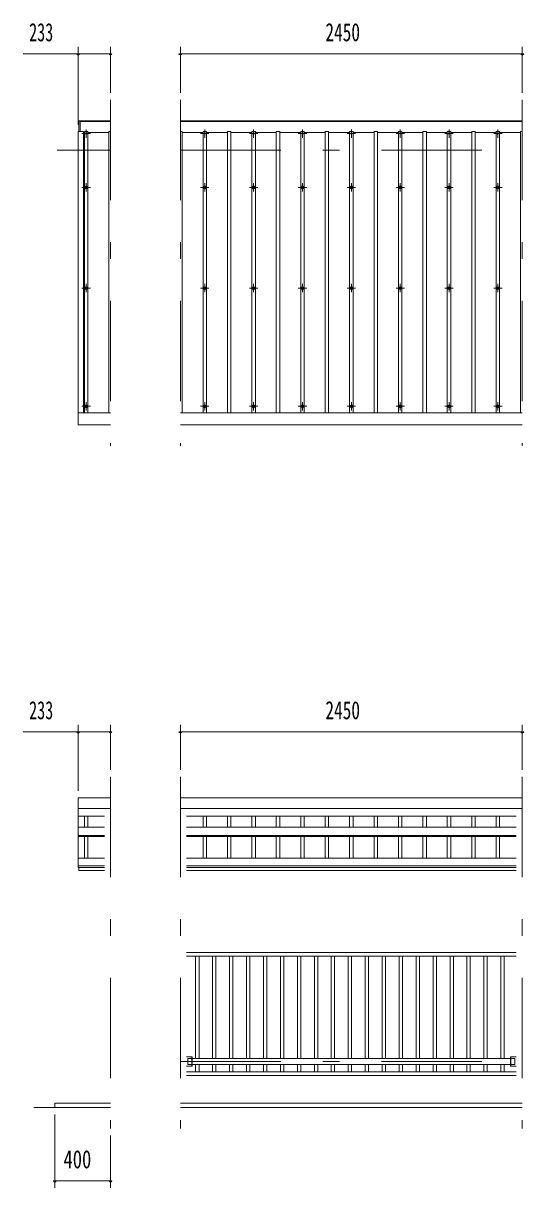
# Model space of a CAD drawing. Units: millimetres, scale not verified. Extents: x -26434 to 26434, y -10500 to 10500.
# Drawn here: x -19468 to -15883, y 1220 to 9567 of the extents above; entities that cross this region are included whole.
import ezdxf
from ezdxf.enums import TextEntityAlignment as Align

# ---------------------------------------------------------------- set-up
doc = ezdxf.new("R2010")
doc.units = ezdxf.units.MM
doc.header["$LTSCALE"] = 60
doc.linetypes.add('USER3', pattern=[24, 12, -5, 2, -5])
for name, color, linetype, lineweight in [('0-2_1-05BOLD', 7, 'Continuous', 18), ('0-3_1-25CENTER', 3, 'USER3', 18), ('0-4_1-45THIN', 4, 'Continuous', 18), ('0-5_1-55DIM', 3, 'Continuous', 18)]:
    doc.layers.add(name, color=color, linetype=linetype, lineweight=lineweight)
doc.styles.add('ＭＳ ゴシック', font='')
doc.styles.get('ＭＳ ゴシック').set_extended_font_data('MS Gothic')

msp = doc.modelspace()

# ---------------------------------------------------------------- linework, layer by layer
at = {"layer": '0-2_1-05BOLD'}
for p, q in [((-19060.91, 8790.67), (-19060.91, 8867.67)), ((-19060.91, 8862.67), (-18842.91, 8862.67)), ((-18342.91, 8867.67), (-15892.91, 8867.67)), ((-18342.91, 8862.67), (-15892.91, 8862.67)), ((-19075.9, 6687.67), (-19075.9, 8790.67)), ((-19035.91, 8790.67), (-19075.9, 8790.67)), ((-19035.91, 6773.43), (-19035.91, 8790.67)), ((-19075.9, 6773.43), (-18842.91, 6773.43)), ((-18342.91, 6773.43), (-15892.91, 6773.43)), ((-19075.9, 6687.67), (-18842.91, 6687.67)), ((-18342.91, 6687.67), (-15892.91, 6687.67)), ((-19075.91, 4014.67), (-19075.91, 3515.47)), ((-18842.91, 4014.67), (-19075.91, 4014.67)), ((-15892.91, 4014.67), (-18342.91, 4014.67)), ((-19075.91, 3937.52), (-18842.91, 3937.52)), ((-18342.91, 3937.52), (-15892.91, 3937.52)), ((-18887.46, 3882.27), (-19075.91, 3882.27)), ((-15937.45, 3882.27), (-18298.35, 3882.27)), ((-19075.91, 3802.96), (-18887.46, 3802.96)), ((-18298.35, 3802.96), (-15937.45, 3802.96)), ((-19075.91, 3745.26), (-18887.46, 3745.26)), ((-19075.91, 3737.03), (-18887.46, 3737.03)), ((-18298.35, 3745.26), (-15937.45, 3745.26)), ((-18298.35, 3737.03), (-15937.45, 3737.03)), ((-18887.46, 3582.44), (-19075.91, 3582.44)), ((-18887.46, 3527.34), (-19075.91, 3527.34)), ((-18887.45, 3515.47), (-19075.91, 3515.47)), ((-19070.91, 3515.47), (-19070.91, 3494.67)), ((-15937.45, 3582.44), (-18298.35, 3582.44)), ((-15937.45, 3527.34), (-18298.35, 3527.34)), ((-15937.45, 3515.47), (-18298.35, 3515.47)), ((-18887.45, 3494.67), (-19070.91, 3494.67)), ((-15937.45, 3494.67), (-18298.35, 3494.67)), ((-15937.46, 2904.67), (-18298.36, 2904.67)), ((-15937.46, 2879.67), (-18298.36, 2879.67)), ((-18258.36, 2157.67), (-18298.35, 2157.67)), ((-18258.36, 2091.67), (-18298.35, 2091.67)), ((-18290.41, 2146.02), (-18290.41, 2103.32)), ((-18261.56, 2146.02), (-18290.41, 2146.02)), ((-18261.56, 2103.32), (-18290.41, 2103.32)), ((-18261.56, 2157.67), (-18261.56, 2091.67)), ((-18258.36, 2157.67), (-18258.36, 2091.67)), ((-18258.36, 2146.02), (-15977.45, 2146.02)), ((-18258.36, 2103.32), (-15977.45, 2103.32)), ((-15977.45, 2157.67), (-15937.45, 2157.67)), ((-15974.25, 2157.67), (-15974.25, 2091.67)), ((-15974.25, 2103.32), (-15945.41, 2103.32)), ((-15937.46, 2049.67), (-18298.36, 2049.67)), ((-15937.46, 2024.67), (-18298.36, 2024.67)), ((-18842.91, 1794.67), (-19392.91, 1794.67)), ((-15892.91, 1824.67), (-18342.91, 1824.67)), ((-15892.91, 1794.67), (-18342.91, 1794.67))]:
    msp.add_line(p, q, dxfattribs=at)
for points in [[(-19070.9, 8790.67), (-19070.9, 8867.67), (-18842.91, 8867.67)], [(-15977.45, 2157.67), (-15977.45, 2091.67), (-15937.45, 2091.67)], [(-15974.25, 2146.02), (-15945.41, 2146.02), (-15945.41, 2103.32)], [(-18842.91, 1824.67), (-19242.91, 1824.67), (-19242.91, 1794.67)]]:
    msp.add_lwpolyline(points, dxfattribs=at)
for centre in [(-19017.91, 8390.17), (-18167.91, 8390.17), (-17817.91, 8390.17), (-17467.91, 8390.17), (-17117.91, 8390.17), (-16767.91, 8390.17), (-16417.91, 8390.17), (-16067.91, 8390.17), (-19017.91, 7668.51), (-18167.91, 7668.51), (-17817.91, 7668.51), (-17467.91, 7668.51), (-17117.91, 7668.51), (-16767.91, 7668.51), (-16417.91, 7668.51), (-16067.91, 7668.51), (-19017.91, 6820.85), (-18167.91, 6820.85), (-17817.91, 6820.85), (-17467.91, 6820.85), (-17117.91, 6820.85), (-16767.91, 6820.85), (-16417.91, 6820.85), (-16067.91, 6820.85)]:
    msp.add_circle(centre, 10, dxfattribs=at)
for centre, start, end in [((-19017.91, 8765.7), 46.39838, 133.60162), ((-19017.91, 8786.71), 226.3961, 313.6039), ((-18167.91, 8765.7), 46.39838, 133.60162), ((-18167.91, 8786.71), 226.3961, 313.6039), ((-17817.91, 8765.7), 46.39838, 133.60162), ((-17817.91, 8786.71), 226.3961, 313.6039), ((-17467.91, 8765.7), 46.39838, 133.60162), ((-17467.91, 8786.71), 226.3961, 313.6039), ((-17117.91, 8765.7), 46.39838, 133.60162), ((-17117.91, 8786.71), 226.3961, 313.6039), ((-16767.91, 8765.7), 46.39838, 133.60162), ((-16767.91, 8786.71), 226.3961, 313.6039), ((-16417.91, 8765.7), 46.39838, 133.60162), ((-16417.91, 8786.71), 226.3961, 313.6039), ((-16067.91, 8765.7), 46.39838, 133.60162), ((-16067.91, 8786.71), 226.3961, 313.6039)]:
    msp.add_arc(centre, 14.5, start, end, dxfattribs=at)
at = {"layer": '0-3_1-25CENTER'}
for p, q in [((-18842.91, 9017.67), (-18842.91, 6537.67)), ((-18342.91, 9017.67), (-18342.91, 6537.67)), ((-15892.91, 9017.67), (-15892.91, 6537.67)), ((-19047.9, 8776.2), (-18987.9, 8776.2)), ((-19017.91, 8806.2), (-19017.91, 8746.2)), ((-18197.9, 8776.2), (-18137.91, 8776.2)), ((-18167.91, 8806.2), (-18167.91, 8746.2)), ((-17847.91, 8776.2), (-17787.91, 8776.2)), ((-17817.91, 8806.2), (-17817.91, 8746.2)), ((-17497.91, 8776.2), (-17437.91, 8776.2)), ((-17467.91, 8806.2), (-17467.91, 8746.2)), ((-17147.91, 8776.2), (-17087.91, 8776.2)), ((-17117.91, 8806.2), (-17117.91, 8746.2)), ((-16797.91, 8776.2), (-16737.9, 8776.2)), ((-16767.91, 8806.2), (-16767.91, 8746.2)), ((-16447.9, 8776.2), (-16387.91, 8776.2)), ((-16417.91, 8806.2), (-16417.91, 8746.2)), ((-16097.9, 8776.2), (-16037.91, 8776.2)), ((-16067.91, 8806.2), (-16067.91, 8746.2)), ((-19225.9, 8657.67), (-18842.91, 8657.67)), ((-18342.91, 8657.67), (-15892.91, 8657.67)), ((-19047.9, 8390.17), (-18987.9, 8390.17)), ((-19017.91, 8420.17), (-19017.91, 8360.17)), ((-18197.9, 8390.17), (-18137.91, 8390.17)), ((-18167.91, 8420.17), (-18167.91, 8360.17)), ((-17847.91, 8390.17), (-17787.91, 8390.17)), ((-17817.91, 8420.17), (-17817.91, 8360.17)), ((-17497.9, 8390.17), (-17437.9, 8390.17)), ((-17467.91, 8420.17), (-17467.91, 8360.17)), ((-17147.9, 8390.17), (-17087.91, 8390.17)), ((-17117.91, 8420.17), (-17117.91, 8360.17)), ((-16797.9, 8390.17), (-16737.9, 8390.17)), ((-16767.91, 8420.17), (-16767.91, 8360.17)), ((-16447.9, 8390.17), (-16387.9, 8390.17)), ((-16417.91, 8420.17), (-16417.91, 8360.17)), ((-16097.9, 8390.17), (-16037.9, 8390.17)), ((-16067.91, 8420.17), (-16067.91, 8360.17)), ((-19017.91, 7698.51), (-19017.91, 7638.51)), ((-18167.91, 7698.51), (-18167.91, 7638.51)), ((-17817.91, 7698.51), (-17817.91, 7638.51)), ((-17467.91, 7698.51), (-17467.91, 7638.51)), ((-17117.91, 7698.51), (-17117.91, 7638.51)), ((-16767.91, 7698.51), (-16767.91, 7638.51)), ((-16417.91, 7698.51), (-16417.91, 7638.51)), ((-16067.91, 7698.51), (-16067.91, 7638.51)), ((-19047.9, 7668.51), (-18987.9, 7668.51)), ((-18197.9, 7668.51), (-18137.91, 7668.51)), ((-17847.91, 7668.51), (-17787.91, 7668.51)), ((-17497.9, 7668.51), (-17437.9, 7668.51)), ((-17147.9, 7668.51), (-17087.91, 7668.51)), ((-16797.9, 7668.51), (-16737.9, 7668.51)), ((-16447.9, 7668.51), (-16387.9, 7668.51)), ((-16097.9, 7668.51), (-16037.9, 7668.51)), ((-19017.91, 6850.85), (-19017.91, 6790.85)), ((-18167.91, 6850.85), (-18167.91, 6790.85)), ((-17817.91, 6850.85), (-17817.91, 6790.85)), ((-17467.91, 6850.85), (-17467.91, 6790.85)), ((-17117.91, 6850.85), (-17117.91, 6790.85)), ((-16767.91, 6850.85), (-16767.91, 6790.85)), ((-16417.91, 6850.85), (-16417.91, 6790.85)), ((-16067.91, 6850.85), (-16067.91, 6790.85)), ((-19047.9, 6820.85), (-18987.9, 6820.85)), ((-18197.9, 6820.85), (-18137.91, 6820.85)), ((-17847.91, 6820.85), (-17787.91, 6820.85)), ((-17497.9, 6820.85), (-17437.9, 6820.85)), ((-17147.9, 6820.85), (-17087.91, 6820.85)), ((-16797.9, 6820.85), (-16737.9, 6820.85)), ((-16447.9, 6820.85), (-16387.9, 6820.85)), ((-16097.9, 6820.85), (-16037.9, 6820.85)), ((-18842.91, 4164.67), (-18842.91, 1644.67)), ((-18342.91, 4164.67), (-18342.91, 1644.67)), ((-15892.91, 4164.67), (-15892.91, 1644.67)), ((-18342.91, 2124.67), (-15892.91, 2124.67))]:
    msp.add_line(p, q, dxfattribs=at)
at = {"layer": '0-4_1-45THIN'}
for p, q in [((-19035.91, 8784.63), (-19030.41, 8784.63)), ((-19030.41, 8790.67), (-19005.41, 8790.67)), ((-19030.41, 8790.67), (-19030.41, 6773.43)), ((-19005.41, 8790.67), (-19005.41, 6773.43)), ((-18855.41, 8784.63), (-19005.41, 8784.63)), ((-18855.41, 8790.67), (-18855.41, 6773.43)), ((-18855.41, 8790.67), (-18842.91, 8790.67)), ((-18330.41, 8784.63), (-18180.41, 8784.63)), ((-18180.41, 8790.67), (-18180.41, 6773.43)), ((-18180.41, 8790.67), (-18155.41, 8790.67)), ((-18155.41, 8790.67), (-18155.41, 6773.43)), ((-18005.41, 8784.63), (-18155.41, 8784.63)), ((-18005.41, 8790.67), (-18005.41, 6773.43)), ((-18005.41, 8790.67), (-17980.41, 8790.67)), ((-17980.41, 8790.67), (-17980.41, 6773.43)), ((-17980.41, 8784.63), (-17830.41, 8784.63)), ((-17830.41, 8790.67), (-17830.41, 6773.43)), ((-17830.41, 8790.67), (-17805.41, 8790.67)), ((-17805.41, 8790.67), (-17805.41, 6773.43)), ((-17655.41, 8784.63), (-17805.41, 8784.63)), ((-17655.41, 8790.67), (-17655.41, 6773.43)), ((-17655.41, 8790.67), (-17630.41, 8790.67)), ((-17630.41, 8790.67), (-17630.41, 6773.43)), ((-17630.41, 8784.63), (-17480.41, 8784.63)), ((-17480.41, 8790.67), (-17455.41, 8790.67)), ((-17480.41, 8790.67), (-17480.41, 6773.43)), ((-17455.41, 8790.67), (-17455.41, 6773.43)), ((-17305.41, 8784.63), (-17455.41, 8784.63)), ((-17305.41, 8790.67), (-17305.41, 6773.43)), ((-17305.41, 8790.67), (-17280.41, 8790.67)), ((-17280.41, 8790.67), (-17280.41, 6773.43)), ((-17280.41, 8784.63), (-17130.41, 8784.63)), ((-17130.41, 8790.67), (-17105.41, 8790.67)), ((-17130.41, 8790.67), (-17130.41, 6773.43)), ((-17105.41, 8790.67), (-17105.41, 6773.43)), ((-16955.41, 8784.63), (-17105.41, 8784.63)), ((-16955.41, 8790.67), (-16955.41, 6773.43)), ((-16955.41, 8790.67), (-16930.41, 8790.67)), ((-16930.41, 8790.67), (-16930.41, 6773.43)), ((-16930.41, 8784.63), (-16780.41, 8784.63)), ((-16780.41, 8790.67), (-16755.41, 8790.67)), ((-16780.41, 8790.67), (-16780.41, 6773.43)), ((-16755.41, 8790.67), (-16755.41, 6773.43)), ((-16605.41, 8784.63), (-16755.41, 8784.63)), ((-16605.41, 8790.67), (-16605.41, 6773.43)), ((-16605.41, 8790.67), (-16580.41, 8790.67)), ((-16580.41, 8790.67), (-16580.41, 6773.43)), ((-16580.41, 8784.63), (-16430.41, 8784.63)), ((-16430.41, 8790.67), (-16405.41, 8790.67)), ((-16430.41, 8790.67), (-16430.4, 6773.43)), ((-16405.41, 8790.67), (-16405.4, 6773.43)), ((-16255.41, 8784.63), (-16405.41, 8784.63)), ((-16255.41, 8790.67), (-16255.41, 6773.43)), ((-16255.41, 8790.67), (-16230.41, 8790.67)), ((-16230.41, 8790.67), (-16230.41, 6773.43)), ((-16230.41, 8784.63), (-16080.41, 8784.63)), ((-16080.41, 8790.67), (-16055.41, 8790.67)), ((-16080.41, 8790.67), (-16080.41, 6773.43)), ((-16055.41, 8790.67), (-16055.4, 6773.43)), ((-15905.41, 8784.63), (-16055.41, 8784.63)), ((-15905.41, 8790.67), (-15905.41, 6773.43)), ((-15905.41, 8790.67), (-15892.91, 8790.67)), ((-19030.41, 3882.27), (-19030.41, 3802.96)), ((-19005.41, 3882.27), (-19005.41, 3802.96)), ((-18180.4, 3882.27), (-18180.4, 3802.96)), ((-18155.4, 3882.27), (-18155.4, 3802.96)), ((-18005.4, 3882.27), (-18005.4, 3802.96)), ((-17980.4, 3882.27), (-17980.4, 3802.96)), ((-17830.4, 3882.27), (-17830.4, 3802.96)), ((-17805.4, 3882.27), (-17805.4, 3802.96)), ((-17655.4, 3882.27), (-17655.4, 3802.96)), ((-17630.4, 3882.27), (-17630.4, 3802.96)), ((-17480.4, 3882.27), (-17480.4, 3802.96)), ((-17455.4, 3882.27), (-17455.4, 3802.96)), ((-17305.4, 3882.27), (-17305.4, 3802.96)), ((-17280.4, 3882.27), (-17280.4, 3802.96)), ((-17130.4, 3882.27), (-17130.4, 3802.96)), ((-17105.4, 3882.27), (-17105.4, 3802.96)), ((-16955.41, 3882.27), (-16955.41, 3802.96)), ((-16930.4, 3882.27), (-16930.4, 3802.96)), ((-16780.4, 3882.27), (-16780.4, 3802.96)), ((-16755.4, 3882.27), (-16755.4, 3802.96)), ((-16605.4, 3882.27), (-16605.4, 3802.96)), ((-16580.4, 3882.27), (-16580.4, 3802.96)), ((-16430.4, 3882.27), (-16430.4, 3802.96)), ((-16405.4, 3882.27), (-16405.4, 3802.96)), ((-16255.4, 3882.27), (-16255.4, 3802.96)), ((-16230.4, 3882.27), (-16230.4, 3802.96)), ((-16080.4, 3882.27), (-16080.4, 3802.96)), ((-16055.4, 3882.27), (-16055.4, 3802.96)), ((-19030.41, 3737.03), (-19030.41, 3582.44)), ((-19005.41, 3737.03), (-19005.41, 3582.44)), ((-18180.4, 3737.03), (-18180.4, 3582.44)), ((-18155.4, 3737.03), (-18155.4, 3582.44)), ((-18005.4, 3737.03), (-18005.4, 3582.44)), ((-17980.4, 3737.03), (-17980.4, 3582.44)), ((-17830.4, 3737.03), (-17830.4, 3582.44)), ((-17805.4, 3737.03), (-17805.4, 3582.44)), ((-17655.4, 3737.03), (-17655.4, 3582.44)), ((-17630.4, 3737.03), (-17630.4, 3582.44)), ((-17480.4, 3737.03), (-17480.4, 3582.44)), ((-17455.4, 3737.03), (-17455.4, 3582.44)), ((-17305.4, 3737.03), (-17305.4, 3582.44)), ((-17280.4, 3737.03), (-17280.4, 3582.44)), ((-17130.4, 3737.03), (-17130.4, 3582.44)), ((-17105.4, 3737.03), (-17105.4, 3582.44)), ((-16955.41, 3737.03), (-16955.41, 3582.44)), ((-16930.4, 3737.03), (-16930.4, 3582.44)), ((-16780.4, 3737.03), (-16780.4, 3582.44)), ((-16755.4, 3737.03), (-16755.4, 3582.44)), ((-16605.4, 3737.03), (-16605.4, 3582.44)), ((-16580.4, 3737.03), (-16580.4, 3582.44)), ((-16430.4, 3737.03), (-16430.4, 3582.44)), ((-16405.4, 3737.03), (-16405.4, 3582.44)), ((-16255.4, 3737.03), (-16255.4, 3582.44)), ((-16230.4, 3737.03), (-16230.4, 3582.44)), ((-16080.4, 3737.03), (-16080.4, 3582.44)), ((-16055.4, 3737.03), (-16055.4, 3582.44)), ((-18233.41, 2879.67), (-18233.41, 2146.02)), ((-18209.41, 2879.67), (-18209.41, 2146.02)), ((-18111.91, 2879.67), (-18111.91, 2146.02)), ((-18087.91, 2879.67), (-18087.91, 2146.02)), ((-17990.41, 2879.67), (-17990.41, 2146.02)), ((-17966.41, 2879.67), (-17966.41, 2146.02)), ((-17868.91, 2879.67), (-17868.91, 2146.02)), ((-17844.91, 2879.67), (-17844.91, 2146.02)), ((-17747.41, 2879.67), (-17747.41, 2146.02)), ((-17723.41, 2879.67), (-17723.41, 2146.02)), ((-17625.91, 2879.67), (-17625.91, 2146.02)), ((-17601.91, 2879.67), (-17601.91, 2146.02)), ((-17504.41, 2879.67), (-17504.41, 2146.02)), ((-17480.41, 2879.67), (-17480.41, 2146.02)), ((-17382.91, 2879.67), (-17382.91, 2146.02)), ((-17358.91, 2879.67), (-17358.91, 2146.02)), ((-17261.41, 2879.67), (-17261.41, 2146.02)), ((-17237.41, 2879.67), (-17237.41, 2146.02)), ((-17139.91, 2879.67), (-17139.91, 2146.02)), ((-17115.91, 2879.67), (-17115.91, 2146.02)), ((-17018.41, 2879.67), (-17018.41, 2146.02)), ((-16994.41, 2879.67), (-16994.41, 2146.02)), ((-16896.91, 2879.67), (-16896.91, 2146.02)), ((-16872.91, 2879.67), (-16872.91, 2146.02)), ((-16775.41, 2879.67), (-16775.41, 2146.02)), ((-16751.41, 2879.67), (-16751.41, 2146.02)), ((-16653.91, 2879.67), (-16653.91, 2146.02)), ((-16629.91, 2879.67), (-16629.91, 2146.02)), ((-16532.41, 2879.67), (-16532.41, 2146.02)), ((-16508.41, 2879.67), (-16508.41, 2146.02)), ((-16410.91, 2879.67), (-16410.91, 2146.02)), ((-16386.91, 2879.67), (-16386.91, 2146.02)), ((-16289.41, 2879.67), (-16289.41, 2146.02)), ((-16265.41, 2879.67), (-16265.41, 2146.02)), ((-16167.91, 2879.67), (-16167.91, 2146.02)), ((-16143.91, 2879.67), (-16143.91, 2146.02)), ((-16046.41, 2879.67), (-16046.41, 2146.02)), ((-16022.41, 2879.67), (-16022.41, 2146.02)), ((-18233.41, 2103.32), (-18233.41, 2049.67)), ((-18209.41, 2103.32), (-18209.41, 2049.67)), ((-18111.91, 2103.32), (-18111.91, 2049.67)), ((-18087.91, 2103.32), (-18087.91, 2049.67)), ((-17990.41, 2103.32), (-17990.41, 2049.67)), ((-17966.41, 2103.32), (-17966.41, 2049.67)), ((-17868.91, 2103.32), (-17868.91, 2049.67)), ((-17844.91, 2103.32), (-17844.91, 2049.67)), ((-17747.41, 2103.32), (-17747.41, 2049.67)), ((-17723.41, 2103.32), (-17723.41, 2049.67)), ((-17625.91, 2103.32), (-17625.91, 2049.67)), ((-17601.91, 2103.32), (-17601.91, 2049.67)), ((-17504.41, 2103.32), (-17504.41, 2049.67)), ((-17480.41, 2103.32), (-17480.41, 2049.67)), ((-17382.91, 2103.32), (-17382.91, 2049.67)), ((-17358.91, 2103.32), (-17358.91, 2049.67)), ((-17261.41, 2103.32), (-17261.41, 2049.67)), ((-17237.41, 2103.32), (-17237.41, 2049.67)), ((-17139.91, 2103.32), (-17139.91, 2049.67)), ((-17115.91, 2103.32), (-17115.91, 2049.67)), ((-17018.41, 2103.32), (-17018.41, 2049.67)), ((-16994.41, 2103.32), (-16994.41, 2049.67)), ((-16896.91, 2103.32), (-16896.91, 2049.67)), ((-16872.91, 2103.32), (-16872.91, 2049.67)), ((-16775.41, 2103.32), (-16775.41, 2049.67)), ((-16751.41, 2103.32), (-16751.41, 2049.67)), ((-16653.91, 2103.32), (-16653.91, 2049.67)), ((-16629.91, 2103.32), (-16629.91, 2049.67)), ((-16532.41, 2103.32), (-16532.41, 2049.67)), ((-16508.41, 2103.32), (-16508.41, 2049.67)), ((-16410.91, 2103.32), (-16410.91, 2049.67)), ((-16386.91, 2103.32), (-16386.91, 2049.67)), ((-16289.41, 2103.32), (-16289.41, 2049.67)), ((-16265.41, 2103.32), (-16265.41, 2049.67)), ((-16167.91, 2103.32), (-16167.91, 2049.67)), ((-16143.91, 2103.32), (-16143.91, 2049.67)), ((-16046.41, 2103.32), (-16046.41, 2049.67)), ((-16022.41, 2103.32), (-16022.41, 2049.67))]:
    msp.add_line(p, q, dxfattribs=at)
msp.add_lwpolyline([(-18342.91, 8790.67), (-18330.41, 8790.67), (-18330.41, 6773.43)], dxfattribs=at)
at = {"layer": '0-5_1-55DIM'}
for p, q in [((-19075.9, 9348.67), (-19468.4, 9348.67)), ((-19065.91, 9348.67), (-19085.91, 9348.67)), ((-19075.9, 9398.67), (-19075.9, 8840.67)), ((-19075.9, 9348.67), (-18842.91, 9348.67)), ((-18832.91, 9348.67), (-18852.91, 9348.67)), ((-18842.91, 9398.67), (-18842.91, 9067.67)), ((-18332.91, 9348.67), (-18352.91, 9348.67)), ((-18342.91, 9398.67), (-18342.91, 9067.67)), ((-18342.91, 9348.67), (-15892.91, 9348.67)), ((-15882.91, 9348.67), (-15902.91, 9348.67)), ((-15892.91, 9398.67), (-15892.91, 9067.67)), ((-19075.91, 4538.67), (-19075.91, 4064.67)), ((-18842.91, 4538.67), (-18842.91, 4214.67)), ((-18342.91, 4538.67), (-18342.91, 4214.67)), ((-15892.91, 4538.67), (-15892.91, 4214.67)), ((-19075.91, 4488.67), (-19468.41, 4488.67)), ((-19065.91, 4488.67), (-19085.91, 4488.67)), ((-19075.91, 4488.67), (-18842.91, 4488.67)), ((-18832.91, 4488.67), (-18852.91, 4488.67)), ((-18332.91, 4488.67), (-18352.91, 4488.67)), ((-18342.91, 4488.67), (-15892.91, 4488.67)), ((-15882.91, 4488.67), (-15902.91, 4488.67)), ((-19242.91, 1219.67), (-19242.91, 1744.67)), ((-18842.91, 1219.67), (-18842.91, 1594.67)), ((-19232.91, 1269.67), (-19252.91, 1269.67)), ((-19242.91, 1269.67), (-18842.91, 1269.67)), ((-18832.91, 1269.67), (-18852.91, 1269.67))]:
    msp.add_line(p, q, dxfattribs=at)
for centre in [(-19075.91, 9348.67), (-18842.91, 9348.67), (-18342.91, 9348.67), (-15892.91, 9348.67), (-19075.91, 4488.67), (-18842.91, 4488.67), (-18342.91, 4488.67), (-15892.91, 4488.67), (-19242.91, 1269.67), (-18842.91, 1269.67)]:
    msp.add_arc(centre, 10, 180, 0, dxfattribs=at)

# ---------------------------------------------------------------- texts
at = {"layer": '0-5_1-55DIM', "color": 7, "style": 'ＭＳ ゴシック'}
for s, width, p in [('233', 0.65, (-19426.58, 9398.67)), ('2450', 0.7, (-17303.92, 9398.67)), ('233', 0.65, (-19426.58, 4538.67)), ('2450', 0.7, (-17303.91, 4538.67)), ('400', 0.75, (-19180.53, 1319.67))]:
    msp.add_text(s, height=130.2, dxfattribs=dict(at, width=width)).set_placement(p, align=Align.BOTTOM_LEFT)

doc.saveas('drawing.dxf')
